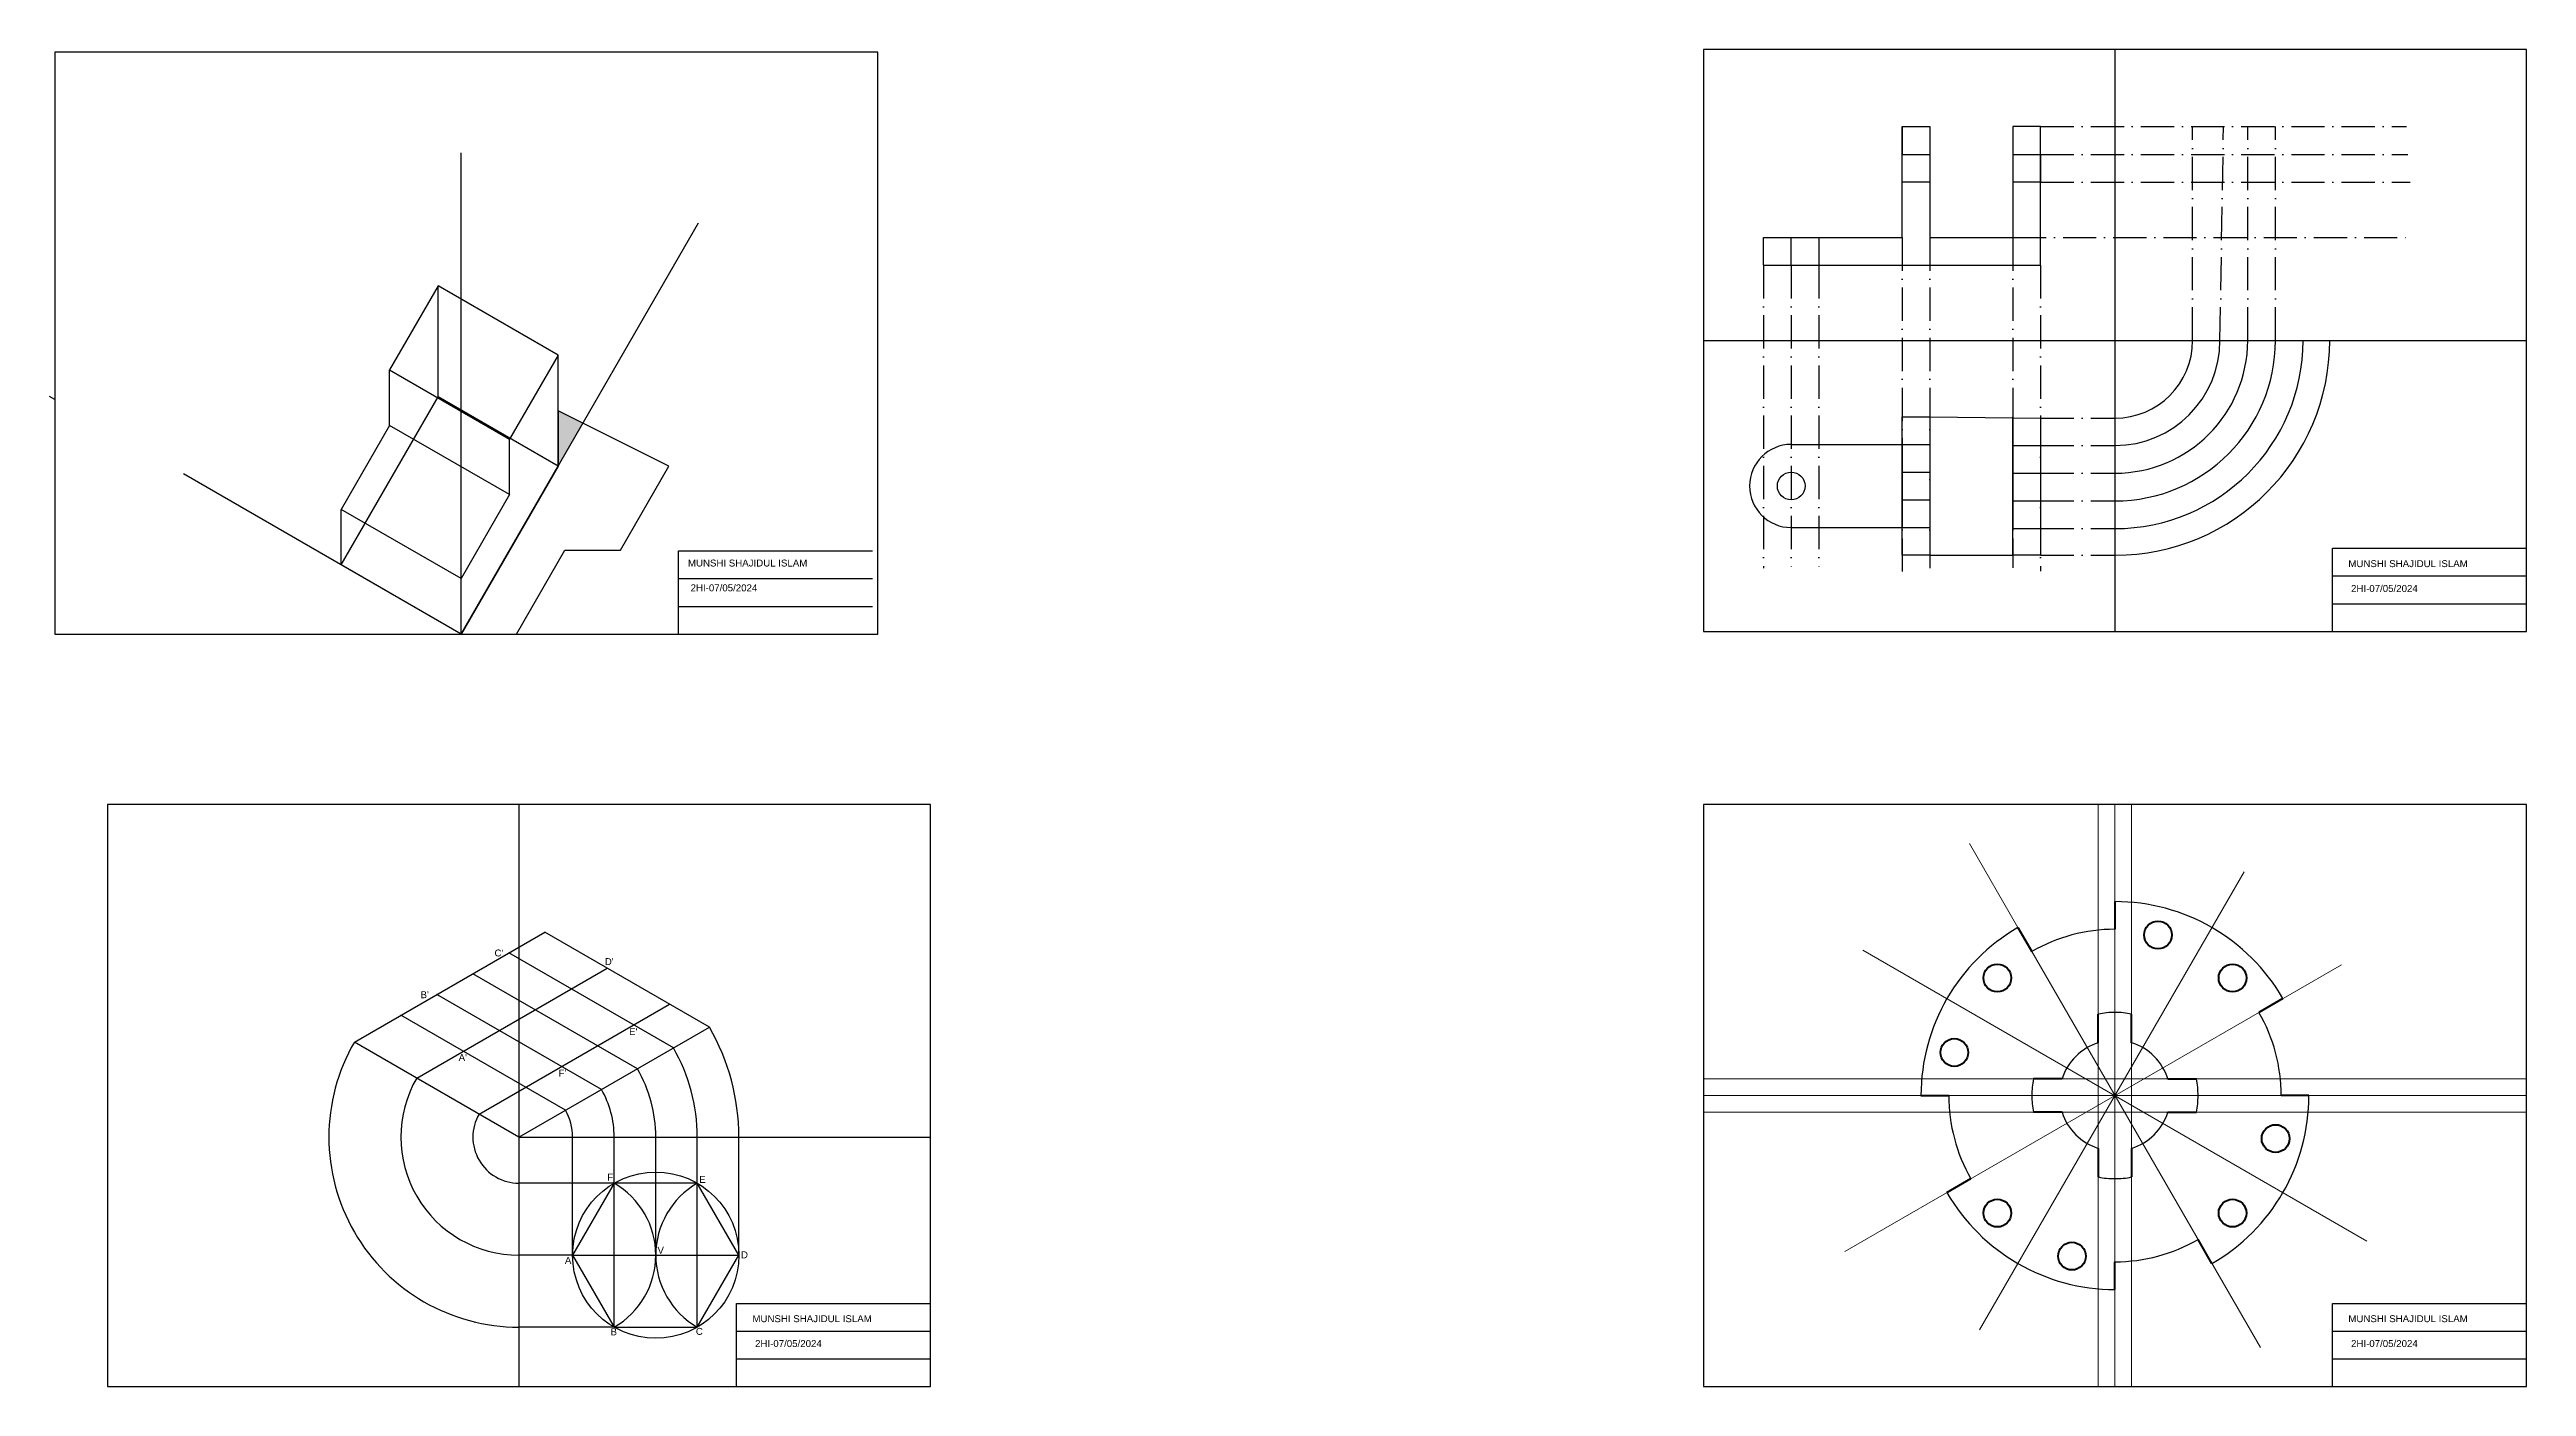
# Model space of a CAD drawing. Header units: millimetres. Extents: x -118128 to 24771, y 4545 to 7418.
# Drawn here: x 23878 to 24771, y 4545 to 5028 of the extents above; entities that cross this region are included whole.
import ezdxf

# ---------------------------------------------------------------- set-up
doc = ezdxf.new("R2010")
doc.units = ezdxf.units.MM
doc.linetypes.add('ACAD_ISO10W100', pattern=[18, 12, -3, 0, -3])
doc.layers.get('0').update_dxf_attribs({"color": 255})
doc.layers.add('costruzione', color=7, linetype='Continuous', true_color=0xffffff)
doc.layers.add('proiezione ortogonale', color=7, linetype='Continuous', true_color=0xffffff)
doc.layers.add('guide', color=7, linetype='Continuous', lineweight=20, true_color=0x61ffff)
doc.layers.add('pezzo meccanico', color=10, linetype='Continuous', lineweight=30)
doc.layers.add('squadratura', color=7, linetype='Continuous', plot=False)
for name, color, linetype in [('tav 12 assi', 202, 'Continuous'), ('tav 12 forme', 7, 'Continuous'), ('tav 12 ombre', 249, 'Continuous'), ('tratteggio', 150, 'ACAD_ISO10W100')]:
    doc.layers.add(name, color=color, linetype=linetype)
doc.styles.get("Standard").update_dxf_attribs({"font": 'arial.ttf'})

# ---------------------------------------------------------------- blocks, each defined once
blk = doc.blocks.new('*U2')
at = {"layer": 'pezzo meccanico', "lineweight": 80}
for p, q in [((0, 30.31), (5, 21.65)), ((29, -11.23), (29, -0.91)), ((15.92, -24.31), (5.61, -24.31)), ((-35, -30.31), (-25, -30.31))]:
    blk.add_line(p, q, dxfattribs=at)
for centre in [(-7.43, 12.12), (-22.96, -14.78)]:
    blk.add_circle(centre, 5, dxfattribs=at)
at = {"layer": 'pezzo meccanico'}
for radius, start, end in [(70, 120.00346, 180.00306), (60, 90.00309, 120.00404), (30, 90.00617, 101.54326), (20, 107.46731, 162.55361), (30, 168.47032, 180.00713)]:
    blk.add_arc((35, -30.31), radius, start, end, dxfattribs=at)
blk = doc.blocks.new('*U3')
at = {"layer": 'pezzo meccanico', "color": 0, "linetype": 'ByBlock', "lineweight": -2, "transparency": 16777216}
for p, rotation in [((26408.62, 4685.11), 270.0000000000001), ((26348, 4615.11), 90.00000000000001), ((26413.31, 4619.8), 180)]:
    blk.add_blockref('*U2', p, dxfattribs=dict(at, rotation=rotation))
blk.add_blockref('*U2', (26343.31, 4680.42), dxfattribs=at)

msp = doc.modelspace()

# ---------------------------------------------------------------- hatches: boundary and pattern name
at = {"layer": 'tav 12 ombre', "true_color": 0x136734}
h = msp.add_hatch(color=116, dxfattribs=at)
h.dxf.hatch_style = 1
h.paths.add_polyline_path([(24101.14, 4877.28), (24070.1, 4892.8), (24026.14, 4816.66), (24046.14, 4816.66), (24063.64, 4846.97), (24083.64, 4846.97)], flags=17)
h.paths.add_polyline_path([(24083.64, 4846.97), (24101.14, 4877.28), (24061.14, 4897.28), (24061.14, 4877.28), (24026.14, 4816.66), (24046.14, 4816.66), (24063.64, 4846.97)])

# ---------------------------------------------------------------- linework, layer by layer
for p, q in [((24622.96, 5027.62), (24622.96, 4817.62)), ((24546.13, 4959.79), (24546.13, 4999.79)), ((24546.13, 4999.79), (24556.13, 4999.79)), ((24546.13, 4999.79), (24546.13, 4989.79)), ((24556.13, 4999.79), (24556.13, 4959.79)), ((24596.13, 4999.79), (24586.13, 4999.79)), ((24586.13, 4999.79), (24586.13, 4959.79)), ((24586.13, 4999.79), (24586.13, 4989.79)), ((24596.13, 4949.79), (24596.13, 4999.79)), ((24546.13, 4989.79), (24556.13, 4989.79)), ((24556.13, 4989.79), (24556.13, 4979.79)), ((24586.13, 4989.79), (24596.13, 4989.79)), ((24596.13, 4989.79), (24596.13, 4979.79)), ((24556.13, 4979.79), (24546.13, 4979.79)), ((24596.13, 4979.79), (24586.13, 4979.79)), ((24496.13, 4949.79), (24496.13, 4959.79)), ((24496.13, 4959.79), (24546.13, 4959.79)), ((24506.13, 4949.79), (24506.13, 4959.79)), ((24506.13, 4959.79), (24516.13, 4959.79)), ((24516.13, 4959.79), (24516.13, 4949.79)), ((24556.13, 4959.79), (24586.13, 4959.79)), ((24496.13, 4949.79), (24596.13, 4949.79)), ((24528.01, 4949.79), (24538.01, 4949.79)), ((24474.46, 4922.62), (24771.46, 4922.62)), ((24546.13, 4895.1), (24556.13, 4895.1)), ((24546.13, 4845.1), (24546.13, 4895.1)), ((24556.13, 4895.1), (24556.13, 4845.1)), ((24556.13, 4895.1), (24596.13, 4894.59)), ((24586.13, 4845.1), (24586.13, 4895.1)), ((24586.13, 4894.72), (24586.13, 4884.72)), ((24596.13, 4895.1), (24596.13, 4845.1)), ((24596.13, 4894.59), (24596.13, 4845.1)), ((24506.13, 4885.1), (24556.13, 4885.1)), ((24546.13, 4885.1), (24546.13, 4875.1)), ((24586.13, 4884.72), (24586.13, 4874.72)), ((24586.13, 4884.72), (24596.13, 4884.72)), ((24546.13, 4875.1), (24546.13, 4865.1)), ((24546.13, 4875.1), (24556.13, 4875.1)), ((24586.13, 4874.72), (24586.13, 4864.72)), ((24586.13, 4874.72), (24596.13, 4874.72)), ((24546.13, 4865.1), (24546.13, 4855.1)), ((24546.13, 4865.1), (24556.13, 4865.1)), ((24586.13, 4864.72), (24586.13, 4854.72)), ((24586.13, 4864.72), (24596.13, 4864.72)), ((24506.13, 4855.1), (24556.13, 4855.1)), ((24586.13, 4854.72), (24596.13, 4854.72)), ((24556.13, 4845.1), (24546.13, 4845.1)), ((24556.13, 4845.1), (24586.13, 4845.1)), ((24596.13, 4845.1), (24586.13, 4845.1))]:
    msp.add_line(p, q)
msp.add_circle((24506.13, 4870.1), 5)
msp.add_arc((24506.13, 4870.1), 15, 90, 270)
at = {"layer": 'costruzione'}
for p, q in [((24047.04, 4755.11), (24047.04, 4545.11)), ((23987.63, 4669.42), (24056.35, 4709.09)), ((24102.77, 4667.29), (24043.36, 4701.59)), ((24115.76, 4674.79), (24056.35, 4709.09)), ((24010.13, 4656.43), (24078.85, 4696.1)), ((24089.78, 4659.79), (24030.37, 4694.09)), ((24076.79, 4652.29), (24017.38, 4686.59)), ((24063.8, 4644.79), (24004.39, 4679.09)), ((24032.63, 4643.44), (24101.35, 4683.11)), ((24047.04, 4635.12), (24115.76, 4674.79)), ((24047.04, 4635.12), (23987.63, 4669.42)), ((24047.04, 4635.12), (24195.54, 4635.12)), ((24066.39, 4592.49), (24066.39, 4635.12)), ((24081.39, 4566.51), (24081.39, 4635.12)), ((24096.39, 4592.49), (24096.39, 4635.12)), ((24111.39, 4566.51), (24111.39, 4635.12)), ((24126.39, 4592.49), (24126.39, 4635.12)), ((24081.39, 4618.47), (24047.04, 4618.47)), ((24066.39, 4592.49), (24047.04, 4592.49)), ((24066.39, 4592.49), (24126.39, 4592.49)), ((24081.39, 4566.51), (24047.04, 4566.51))]:
    msp.add_line(p, q, dxfattribs=at)
msp.add_lwpolyline([(24081.39, 4618.47), (24066.39, 4592.49), (24081.39, 4566.51), (24111.39, 4566.51), (24126.39, 4592.49), (24111.39, 4618.47), (24081.39, 4618.47)], dxfattribs=at)
msp.add_circle((24096.39, 4592.49), 30, dxfattribs=at)
for centre, radius, start, end in [((24047.04, 4635.12), 79.35, 0, 30), ((24047.04, 4635.12), 68.6, 150, 270), ((24047.04, 4635.12), 64.35, 0, 30), ((24047.04, 4635.12), 49.35, 0, 30), ((24047.04, 4635.12), 42.62, 150, 270), ((24047.04, 4635.12), 34.35, 0, 30), ((24047.04, 4635.12), 16.64, 150, 270), ((24047.04, 4635.12), 19.35, 0, 30), ((24066.39, 4592.49), 30, 300, 60), ((24126.39, 4592.49), 30, 120, 240)]:
    msp.add_arc(centre, radius, start, end, dxfattribs=at)
at = {"layer": 'guide'}
for p, q in [((24616.96, 4755.11), (24616.96, 4545.11)), ((24622.96, 4755.11), (24622.96, 4545.11)), ((24628.96, 4755.11), (24628.96, 4545.11)), ((24570.46, 4741.05), (24587.96, 4710.74)), ((24574.12, 4565.52), (24669.6, 4730.9)), ((24532.02, 4702.61), (24713.89, 4597.61)), ((24592.96, 4702.07), (24675.46, 4559.18)), ((24525.45, 4593.82), (24704.66, 4697.29)), ((24474.46, 4656.11), (24771.46, 4656.11)), ((24474.46, 4650.11), (24771.46, 4650.11)), ((24474.46, 4644.11), (24771.46, 4644.11))]:
    msp.add_line(p, q, dxfattribs=at)
at = {"layer": 'proiezione ortogonale'}
for radius, start, end in [(67.9, 122.63814, 122.83938), (28.03, 270, 0), (57.9, 270, 0), (77.51, 270, 0), (47.9, 270, 0), (37.9, 270, 0), (67.9, 270, 0)]:
    msp.add_arc((24622.96, 4922.62), radius, start, end, dxfattribs=at)
at = {"layer": 'squadratura'}
for p, q in [((24104.64, 4836.66), (24174.64, 4836.66)), ((24701.46, 4837.62), (24771.46, 4837.62)), ((24104.64, 4826.66), (24174.64, 4826.66)), ((24701.46, 4827.62), (24771.46, 4827.62)), ((24125.54, 4565.11), (24195.54, 4565.11)), ((24701.46, 4565.11), (24771.46, 4565.11)), ((24125.54, 4555.11), (24195.54, 4555.11)), ((24701.46, 4555.11), (24771.46, 4555.11))]:
    msp.add_line(p, q, dxfattribs=at)
for points in [[(23879.53, 4816.66), (24176.53, 4816.66), (24176.53, 5026.66), (23879.53, 5026.66)], [(24474.46, 4817.62), (24771.46, 4817.62), (24771.46, 5027.62), (24474.46, 5027.62)], [(23898.54, 4545.11), (24195.54, 4545.11), (24195.54, 4755.11), (23898.54, 4755.11)], [(24474.46, 4545.11), (24771.46, 4545.11), (24771.46, 4755.11), (24474.46, 4755.11)]]:
    msp.add_lwpolyline(points, close=True, dxfattribs=at)
for points in [[(24104.64, 4816.66), (24104.64, 4846.66), (24174.64, 4846.66)], [(24701.46, 4817.62), (24701.46, 4847.62), (24771.46, 4847.62)], [(24125.54, 4545.11), (24125.54, 4575.11), (24195.54, 4575.11)], [(24701.46, 4545.11), (24701.46, 4575.11), (24771.46, 4575.11)]]:
    msp.add_lwpolyline(points, dxfattribs=at)
at = {"layer": 'tav 12 assi'}
for p, q in [((24026.14, 4816.66), (24026.14, 4990.35)), ((24026.14, 4816.66), (24111.82, 4965.06)), ((23879.53, 4901.3), (23877.64, 4902.39)), ((24026.14, 4816.66), (23926.03, 4874.45))]:
    msp.add_line(p, q, dxfattribs=at)
at = {"layer": 'tav 12 forme'}
for p, q in [((24017.84, 4942.28), (24000.34, 4911.97)), ((24017.84, 4902.28), (24017.84, 4942.28)), ((24061.14, 4917.28), (24017.84, 4942.28)), ((24061.14, 4917.28), (24043.64, 4886.97)), ((24061.14, 4877.28), (24061.14, 4917.28)), ((24000.34, 4891.97), (24000.34, 4911.97)), ((24000.34, 4911.97), (24043.64, 4886.97)), ((23982.84, 4841.66), (24017.84, 4902.28)), ((24061.14, 4877.28), (24017.84, 4902.28)), ((24000.34, 4891.97), (23982.84, 4861.66)), ((24043.64, 4866.97), (24000.34, 4891.97)), ((24061.14, 4877.28), (24061.14, 4897.28)), ((24043.64, 4866.97), (24043.64, 4886.97)), ((24026.14, 4816.66), (24061.14, 4877.28)), ((24043.64, 4866.97), (24026.14, 4836.66)), ((23982.84, 4841.66), (23982.84, 4861.66)), ((24026.14, 4836.66), (23982.84, 4861.66)), ((24026.14, 4816.66), (23982.84, 4841.66)), ((24026.14, 4816.66), (24026.14, 4836.66))]:
    msp.add_line(p, q, dxfattribs=at)
at = {"layer": 'tav 12 ombre'}
msp.add_lwpolyline([(24061.14, 4877.28), (24026.14, 4816.66), (24046.14, 4816.66), (24063.64, 4846.97), (24083.64, 4846.97), (24101.14, 4877.28), (24061.14, 4897.28)], close=True, dxfattribs=at)
at = {"layer": 'tratteggio'}
for p, q in [((24596.13, 4999.79), (24728.13, 4999.79)), ((24650.98, 4922.62), (24650.98, 4999.79)), ((24660.86, 4922.62), (24662.13, 4999.79)), ((24670.86, 4922.62), (24670.86, 4999.79)), ((24680.86, 4922.62), (24680.86, 4999.79)), ((24596.13, 4989.79), (24728.66, 4989.79)), ((24596.13, 4979.79), (24729.46, 4979.79)), ((24546.13, 4959.79), (24546.13, 4839.04)), ((24556.13, 4959.79), (24556.13, 4840.41)), ((24586.13, 4959.79), (24730.79, 4959.79)), ((24586.13, 4959.79), (24586.13, 4840.53)), ((24496.13, 4949.79), (24496.13, 4840.41)), ((24506.13, 4949.79), (24506.13, 4841.09)), ((24516.13, 4949.79), (24516.13, 4841.09)), ((24596.13, 4949.79), (24596.13, 4839.38)), ((24596.13, 4894.59), (24622.96, 4894.59)), ((24596.13, 4884.72), (24622.96, 4884.72)), ((24596.13, 4874.72), (24622.96, 4874.72)), ((24596.13, 4864.72), (24622.96, 4864.72)), ((24596.13, 4854.72), (24622.96, 4854.72)), ((24596.13, 4845.1), (24622.96, 4845.1))]:
    msp.add_line(p, q, dxfattribs=at)

# ---------------------------------------------------------------- block references
at = {"layer": 'pezzo meccanico', "lineweight": 80}
msp.add_blockref('*U3', (-1755.35, 0), dxfattribs=at)

# ---------------------------------------------------------------- texts
at = {"char_height": 2.5, "attachment_point": 1}
for s, width, insert in [('MUNSHI SHAJIDUL ISLAM', 57.2846, (24108.01, 4843.54)), ('MUNSHI SHAJIDUL ISLAM', 57.2846, (24707.19, 4843.32)), ('{\\C256;\\c16777215;2HI-07/05/2024}', 45.1569, (24108.97, 4834.58)), ('{\\C256;\\c16777215;2HI-07/05/2024}', 45.1569, (24708.15, 4834.36)), ('MUNSHI SHAJIDUL ISLAM', 57.2846, (24131.27, 4570.82)), ('MUNSHI SHAJIDUL ISLAM', 57.2846, (24707.19, 4570.82)), ('{\\C256;\\c16777215;2HI-07/05/2024}', 45.1569, (24132.23, 4561.85)), ('{\\C256;\\c16777215;2HI-07/05/2024}', 45.1569, (24708.15, 4561.85))]:
    msp.add_mtext_dynamic_manual_height_columns(s, width=width, gutter_width=12.5, heights=[0], dxfattribs=dict(at, insert=insert))
at = {"layer": 'costruzione', "char_height": 2.5, "attachment_point": 1}
for s, insert in [("C'", (24038.2, 4702.81)), ("D'", (24078.01, 4699.7)), ("B'", (24011.51, 4687.74)), ("E'", (24086.78, 4674.4)), ("A'", (24025.26, 4665.09)), ("F'", (24061.33, 4659.48)), ('F', (24078.93, 4621.94)), ('E', (24112.07, 4621.09)), ('V', (24097.02, 4595.52)), ('A', (24063.61, 4591.87)), ('D', (24127.15, 4593.87)), ('B', (24080.09, 4566.08)), ('C', (24110.86, 4566.25))]:
    msp.add_mtext_dynamic_manual_height_columns(s, width=3.5975, gutter_width=12.5, heights=[0], dxfattribs=dict(at, insert=insert))

doc.saveas('drawing.dxf')
